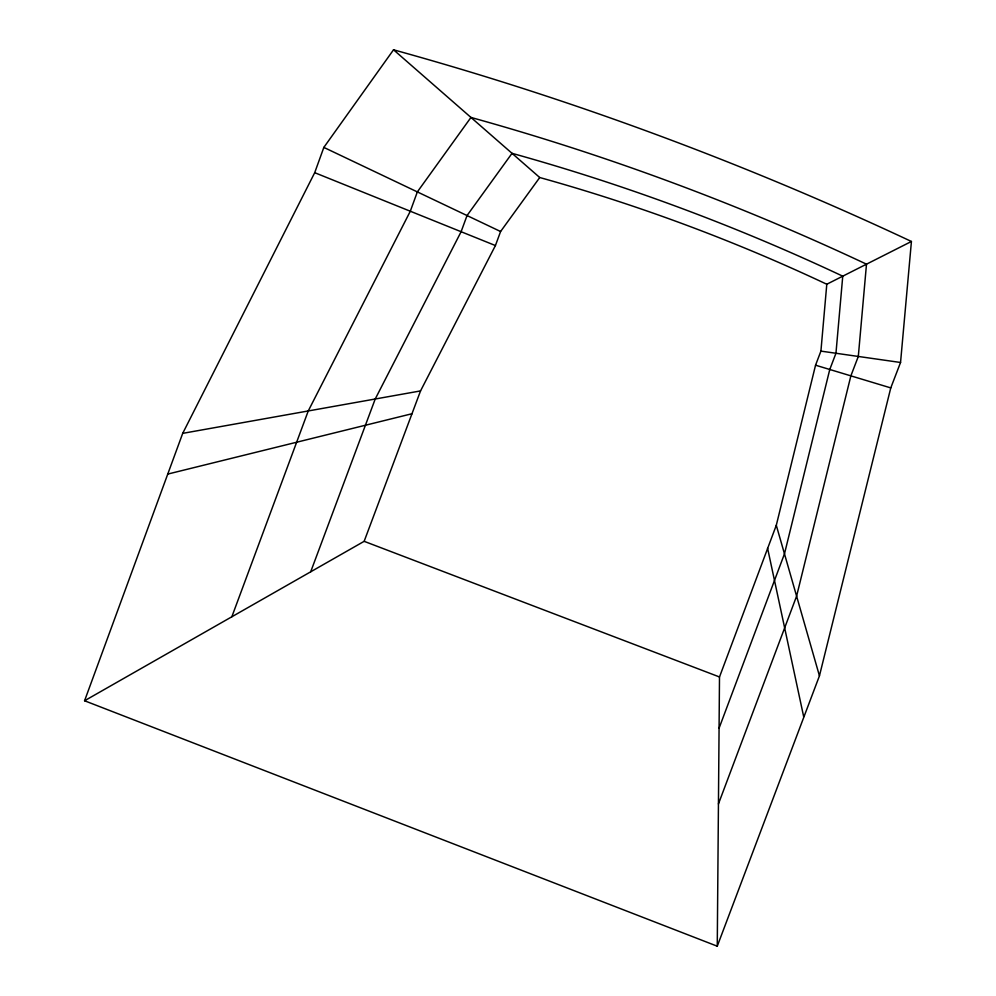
<?xml version="1.0" encoding="UTF-8"?>
<svg xmlns="http://www.w3.org/2000/svg" width="996" height="996" viewBox="0 0 996 996"><rect width="100%" height="100%" fill="white"/><g stroke="black" fill="none" stroke-linecap="round" stroke-linejoin="round"><path stroke-width="1.49" d="M717.257 946.2L719.498 676.969L776.295 525.29L815.55 365.196L820.916 351.115L826.792 284.246L911.427 241.468L900.546 362.482L890.773 387.905L819.447 675.848L717.257 946.2L84.573 700.761L182.704 433.36L314.711 172.681L323.837 147.408L393.532 49.8A3024.728 2712.457 37.7 0 1 911.427 241.468M84.573 700.761L364.15 541.326L420.536 390.918L495.423 245.551L500.59 231.52L539.732 177.525A1737.41 1633.216 37.4 0 1 826.792 284.246M231.844 616.773L308.25 410.962L410.302 211.227L417.349 191.904L470.959 117.441A2352.975 2162.366 37.6 0 1 866.495 264.177L858.303 356.456L850.87 375.853L796.601 596.131L718.44 803.946M719.075 728.188L784.475 553.838L829.768 369.491L835.955 353.269L842.753 276.178A1987.63 1851.29 37.5 0 0 512.031 153.322L467.037 215.559L461.111 231.719L375.218 399.01L310.69 571.816M168.1 473.996L412.17 413.689M182.704 433.36L420.536 390.918M820.916 351.115L900.546 362.482M815.55 365.196L890.773 387.905M364.15 541.326L719.498 676.969M314.711 172.681L495.423 245.551M323.837 147.408L500.59 231.52M393.532 49.8L539.732 177.525M776.295 525.29L819.447 675.848M767.567 548.149L803.685 716.722"/></g></svg>
